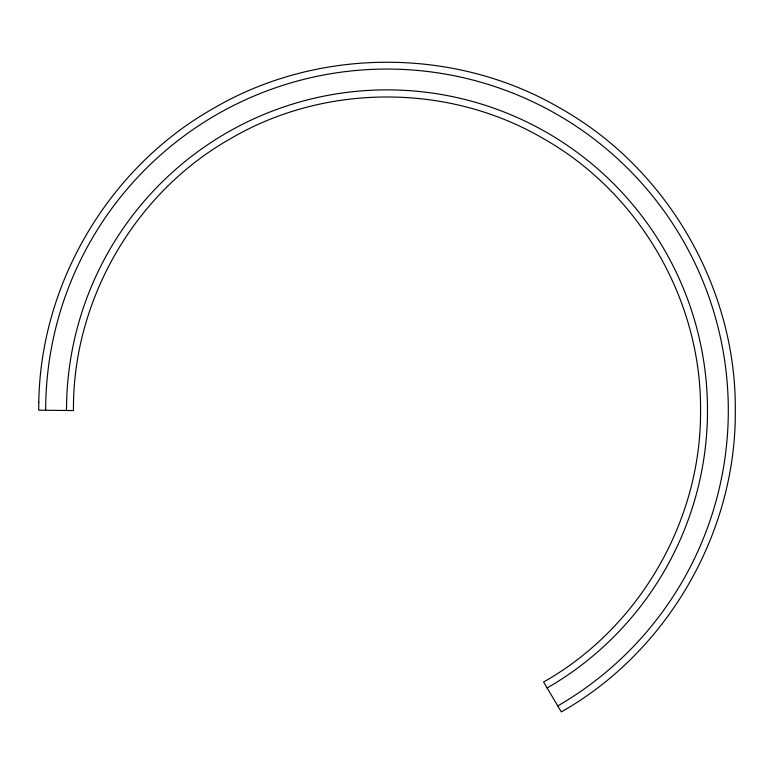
<?xml version="1.0" encoding="UTF-8"?>
<svg xmlns="http://www.w3.org/2000/svg" width="774" height="774" viewBox="0 0 774 774"><rect width="100%" height="100%" fill="white"/><g stroke="black" fill="none" stroke-linecap="round" stroke-linejoin="round"><path stroke-width="1.16" d="M547.141 687.989L553.662 684.119A320.504 320.504 0 0 0 543.977 130.932A320.504 320.504 0 0 0 66.506 410.491M45.676 410.249A341.315 341.315 0 0 1 557.648 114.794A341.315 341.315 0 0 1 557.764 705.907M38.797 402.267L38.7 410.172L73.462 410.578C72.417 300.583 134.483 192.987 230.226 138.846C324.935 83.031 449.065 83.031 543.764 138.846C639.45 192.958 701.515 300.447 700.538 410.375C701.515 520.36 639.372 627.917 543.59 682L561.324 711.906C667.517 651.766 736.384 532.406 735.3 410.375C736.384 288.267 667.44 168.848 561.15 108.737C455.944 46.74 318.056 46.74 212.85 108.737C108.989 167.552 40.577 282.926 38.797 402.267"/></g></svg>
